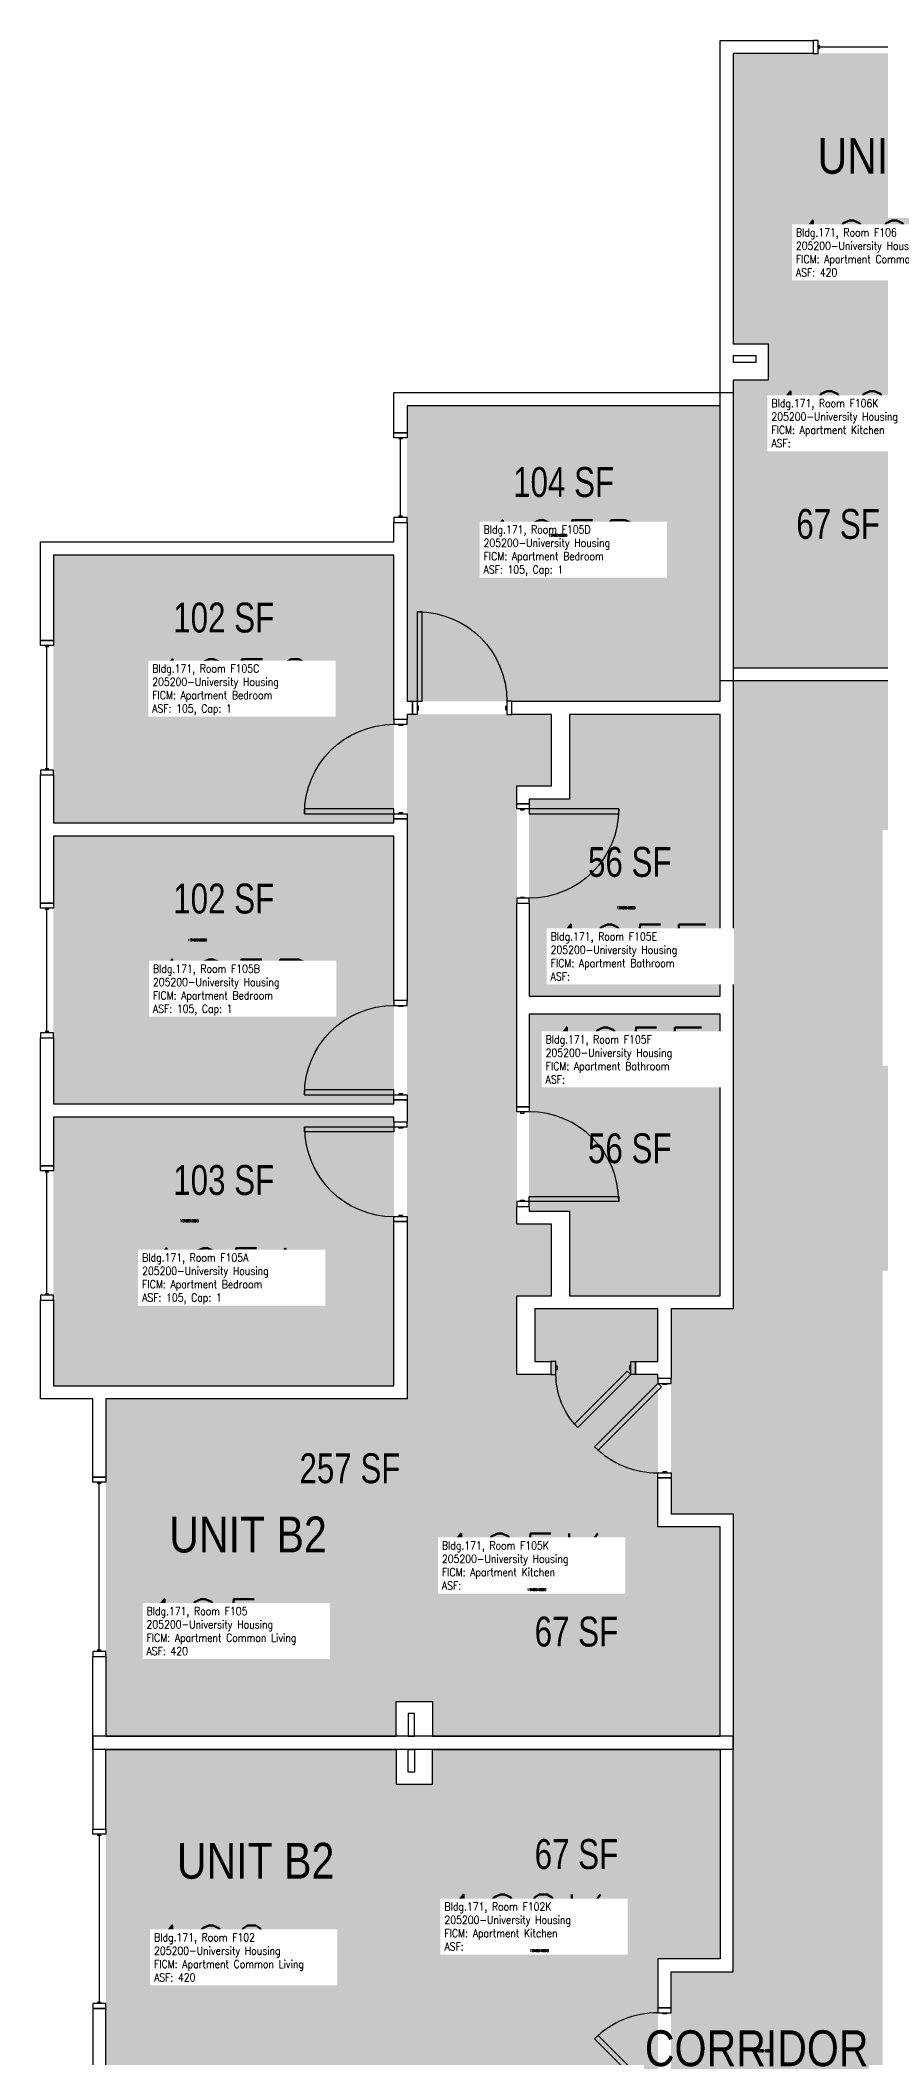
# Model space of a CAD drawing. Header units: inches. Extents: x -93 to 1642, y -75 to 1661.
# Drawn here: x -93 to 244, y 829 to 1640 of the extents above; entities that cross this region are included whole.
import ezdxf
from ezdxf.enums import TextEntityAlignment as Align

# ---------------------------------------------------------------- set-up
doc = ezdxf.new("R2010")
doc.units = ezdxf.units.IN
doc.header["$LTSCALE"] = 96
doc.header["$MEASUREMENT"] = 0
for name, color, linetype in [('A-AREA-IDEN', 1, 'Continuous'), ('A-DOOR', 2, 'Continuous'), ('A-GLAZ', 1, 'Continuous'), ('A-IDEN-RNUM', 7, 'Continuous'), ('A-IDEN-SNUM', 4, 'Continuous'), ('A-IDEN-VNUM', 4, 'Continuous'), ('A-WALL', 5, 'Continuous'), ('AREA-TEXT', 3, 'Continuous'), ('Rooms-Category-Color', 7, 'Continuous'), ('Rooms-College-Color', 7, 'Continuous'), ('Rooms-Department-Color', 7, 'Continuous'), ('Rooms-Division-Color', 7, 'Continuous'), ('Rooms-Information', 7, 'Continuous')]:
    doc.layers.add(name, color=color, linetype=linetype)
doc.styles.add('AREA', font='arial.ttf', dxfattribs={"width": 0.75, "height": 12})
doc.styles.add('ROOMSNUMBER', font='txt.shx', dxfattribs={"height": 0.03})
doc.styles.add('ROOMVNUMBER', font='simplex.shx', dxfattribs={"width": 0.85})
doc.styles.get("Standard").update_dxf_attribs({"font": 'ARIALN.TTF'})

msp = doc.modelspace()

# ---------------------------------------------------------------- hatches: boundary and pattern name
h = msp.add_hatch()
h.set_pattern_fill('ANSI31', color=256, style=0)
h.set_pattern_definition([(225, (-465.96835, 1557.48048), (-0.088388348, 0.088388348), [])])
h.paths.add_polyline_path([(117.98, 1226.01), (117.98, 1167.28), (127.19, 1167.28), (127.19, 1226.01)], flags=9)
at = {"layer": 'Rooms-Category-Color', "true_color": 0x728ef3}
for points in [[(185.12, 1634.5), (320.63, 1634.5), (320.63, 1513.5), (595.63, 1513.5), (595.63, 1455.5), (566.87, 1455.5), (566.87, 1469.37), (390.84, 1469.37), (390.84, 1455.5), (362.09, 1455.5), (362.09, 1469.37), (330.39, 1469.37), (330.39, 1455.75), (335.64, 1455.75), (335.64, 1462.12), (356.84, 1462.12), (356.84, 1412.75), (335.64, 1412.75), (335.64, 1421.75), (330.39, 1421.75), (330.39, 1412.75), (269.27, 1412.75), (269.27, 1503.25), (199.13, 1503.25), (199.13, 1517.87), (185.12, 1517.87)], [(185.12, 1503.25), (185.12, 1387.75), (269.27, 1387.75), (269.27, 1503.25)], [(179.88, 1492.99), (54.13, 1493), (54.13, 1374.25), (179.88, 1374.25)], [(-87.87, 1325.37), (-87.87, 1433), (48.88, 1433), (48.86, 1325.36), (-87.43, 1325.36)], [(-66.87, 958.5), (-66.87, 1094), (54.13, 1094), (54.13, 1369), (112.13, 1369), (112.13, 1340.25), (98.25, 1340.25), (98.25, 1164.22), (112.13, 1164.22), (112.13, 1135.47), (98.25, 1135.47), (98.25, 1103.77), (111.88, 1103.77), (111.88, 1109.02), (105.5, 1109.02), (105.5, 1130.22), (154.88, 1130.22), (154.88, 1109.02), (145.88, 1109.02), (145.88, 1103.77), (154.88, 1103.77), (154.88, 1042.64), (64.38, 1042.64), (64.38, 972.5), (49.75, 972.5), (49.75, 958.5)], [(103.13, 1334.99), (103.13, 1255.86), (179.88, 1255.86), (179.88, 1368.99), (119.38, 1369), (119.38, 1335)], [(-87.87, 1320.12), (-87.87, 1212.5), (48.86, 1212.49), (48.88, 1320.12), (-87.43, 1320.11)], [(179.88, 1248.59), (179.88, 1135.47), (119.38, 1135.47), (119.38, 1169.47), (103.13, 1169.47), (103.13, 1248.61)], [(-87.87, 1207.25), (-87.87, 1099.25), (48.88, 1099.25), (48.88, 1207.25), (-87.43, 1207.24)], [(64.38, 958.5), (179.88, 958.5), (179.88, 1042.64), (64.38, 1042.64)], [(-66.87, 953.25), (-66.87, 817.75), (54.13, 817.75), (54.13, 542.75), (112.13, 542.75), (112.13, 571.5), (98.25, 571.5), (98.25, 747.16), (112.13, 747.16), (112.13, 776.28), (98.25, 776.28), (98.25, 807.98), (111.88, 807.98), (111.88, 802.73), (105.5, 802.73), (105.5, 781.53), (154.88, 781.53), (154.88, 802.73), (145.88, 802.73), (145.88, 807.98), (154.88, 807.98), (154.88, 869.11), (64.38, 869.11), (64.38, 939.25), (49.75, 939.25), (49.75, 953.25)], [(64.38, 953.25), (179.88, 953.25), (179.88, 869.11), (64.38, 869.11)]]:
    msp.add_hatch(color=171, dxfattribs=at).paths.add_polyline_path(points)
at = {"layer": 'Rooms-Category-Color', "true_color": 0xadadad}
for points in [[(185.12, 1382.5), (274.52, 1382.5), (274.52, 1407.5), (356.84, 1407.5), (356.84, 1382.5), (685.25, 1382.5), (685.25, 1369), (693.25, 1369), (693.25, 1374), (724.88, 1374), (733.25, 1374), (733.25, 1372.5), (737.25, 1372.5), (737.25, 1477.5), (824.12, 1477.5), (824.12, 1382.5), (1192.16, 1382.5), (1192.16, 1407.5), (1274.48, 1407.5), (1274.48, 1382.5), (1363.87, 1382.5), (1363.87, 1322.5), (1138.87, 1322.5), (1138.87, 1202.75), (1051.88, 1202.75), (1051.88, 1322.5), (935.89, 1322.5), (935.89, 1286.5), (785.25, 1286.5), (785.25, 1300), (777.25, 1300), (777.25, 1295), (737.25, 1295), (737.25, 1296.5), (733.25, 1296.5), (733.25, 1286.5), (713.23, 1286.5), (622.11, 1286.5), (622.11, 1322.5), (185.12, 1322.5)], [(185.12, 211), (245.12, 211), (245.12, 332.39), (270.13, 332.39), (270.13, 414.72), (245.12, 414.72), (245.12, 1145.53), (270.13, 1145.53), (270.13, 1227.86), (245.12, 1227.86), (245.12, 1322.5), (185.12, 1322.5), (185.12, 1130.22), (160.13, 1130.22), (160.13, 1047.89), (185.12, 1047.89), (185.12, 863.86), (160.13, 863.86), (160.13, 781.53), (185.12, 781.53), (185.12, 353.5), (185.75, 353.5), (185.75, 244), (185.13, 244), (185.12, 243)]]:
    msp.add_hatch(color=253, dxfattribs=at).paths.add_polyline_path(points)
at = {"layer": 'Rooms-College-Color', "true_color": 0xadadad}
for points in [[(185.12, 1634.5), (320.63, 1634.5), (320.63, 1513.5), (595.63, 1513.5), (595.63, 1455.5), (566.87, 1455.5), (566.87, 1469.37), (390.84, 1469.37), (390.84, 1455.5), (362.09, 1455.5), (362.09, 1469.37), (330.39, 1469.37), (330.39, 1455.75), (335.64, 1455.75), (335.64, 1462.12), (356.84, 1462.12), (356.84, 1412.75), (335.64, 1412.75), (335.64, 1421.75), (330.39, 1421.75), (330.39, 1412.75), (269.27, 1412.75), (269.27, 1503.25), (199.13, 1503.25), (199.13, 1517.87), (185.12, 1517.87)], [(185.12, 1503.25), (185.12, 1387.75), (269.27, 1387.75), (269.27, 1503.25)], [(179.88, 1492.99), (54.13, 1493), (54.13, 1374.25), (179.88, 1374.25)], [(185.12, 1382.5), (274.52, 1382.5), (274.52, 1407.5), (356.84, 1407.5), (356.84, 1382.5), (685.25, 1382.5), (685.25, 1369), (693.25, 1369), (693.25, 1374), (724.88, 1374), (733.25, 1374), (733.25, 1372.5), (737.25, 1372.5), (737.25, 1477.5), (824.12, 1477.5), (824.12, 1382.5), (1192.16, 1382.5), (1192.16, 1407.5), (1274.48, 1407.5), (1274.48, 1382.5), (1363.87, 1382.5), (1363.87, 1322.5), (1138.87, 1322.5), (1138.87, 1202.75), (1051.88, 1202.75), (1051.88, 1322.5), (935.89, 1322.5), (935.89, 1286.5), (785.25, 1286.5), (785.25, 1300), (777.25, 1300), (777.25, 1295), (737.25, 1295), (737.25, 1296.5), (733.25, 1296.5), (733.25, 1286.5), (713.23, 1286.5), (622.11, 1286.5), (622.11, 1322.5), (185.12, 1322.5)], [(-87.87, 1325.37), (-87.87, 1433), (48.88, 1433), (48.86, 1325.36), (-87.43, 1325.36)], [(-66.87, 958.5), (-66.87, 1094), (54.13, 1094), (54.13, 1369), (112.13, 1369), (112.13, 1340.25), (98.25, 1340.25), (98.25, 1164.22), (112.13, 1164.22), (112.13, 1135.47), (98.25, 1135.47), (98.25, 1103.77), (111.88, 1103.77), (111.88, 1109.02), (105.5, 1109.02), (105.5, 1130.22), (154.88, 1130.22), (154.88, 1109.02), (145.88, 1109.02), (145.88, 1103.77), (154.88, 1103.77), (154.88, 1042.64), (64.38, 1042.64), (64.38, 972.5), (49.75, 972.5), (49.75, 958.5)], [(103.13, 1334.99), (103.13, 1255.86), (179.88, 1255.86), (179.88, 1368.99), (119.38, 1369), (119.38, 1335)], [(185.12, 211), (245.12, 211), (245.12, 332.39), (270.13, 332.39), (270.13, 414.72), (245.12, 414.72), (245.12, 1145.53), (270.13, 1145.53), (270.13, 1227.86), (245.12, 1227.86), (245.12, 1322.5), (185.12, 1322.5), (185.12, 1130.22), (160.13, 1130.22), (160.13, 1047.89), (185.12, 1047.89), (185.12, 863.86), (160.13, 863.86), (160.13, 781.53), (185.12, 781.53), (185.12, 353.5), (185.75, 353.5), (185.75, 244), (185.13, 244), (185.12, 243)], [(-87.87, 1320.12), (-87.87, 1212.5), (48.86, 1212.49), (48.88, 1320.12), (-87.43, 1320.11)], [(179.88, 1248.59), (179.88, 1135.47), (119.38, 1135.47), (119.38, 1169.47), (103.13, 1169.47), (103.13, 1248.61)], [(-87.87, 1207.25), (-87.87, 1099.25), (48.88, 1099.25), (48.88, 1207.25), (-87.43, 1207.24)], [(64.38, 958.5), (179.88, 958.5), (179.88, 1042.64), (64.38, 1042.64)], [(-66.87, 953.25), (-66.87, 817.75), (54.13, 817.75), (54.13, 542.75), (112.13, 542.75), (112.13, 571.5), (98.25, 571.5), (98.25, 747.16), (112.13, 747.16), (112.13, 776.28), (98.25, 776.28), (98.25, 807.98), (111.88, 807.98), (111.88, 802.73), (105.5, 802.73), (105.5, 781.53), (154.88, 781.53), (154.88, 802.73), (145.88, 802.73), (145.88, 807.98), (154.88, 807.98), (154.88, 869.11), (64.38, 869.11), (64.38, 939.25), (49.75, 939.25), (49.75, 953.25)], [(64.38, 953.25), (179.88, 953.25), (179.88, 869.11), (64.38, 869.11)]]:
    msp.add_hatch(color=253, dxfattribs=at).paths.add_polyline_path(points)
at = {"layer": 'Rooms-Department-Color', "true_color": 0x604aed}
for points in [[(185.12, 1634.5), (320.63, 1634.5), (320.63, 1513.5), (595.63, 1513.5), (595.63, 1455.5), (566.87, 1455.5), (566.87, 1469.37), (390.84, 1469.37), (390.84, 1455.5), (362.09, 1455.5), (362.09, 1469.37), (330.39, 1469.37), (330.39, 1455.75), (335.64, 1455.75), (335.64, 1462.12), (356.84, 1462.12), (356.84, 1412.75), (335.64, 1412.75), (335.64, 1421.75), (330.39, 1421.75), (330.39, 1412.75), (269.27, 1412.75), (269.27, 1503.25), (199.13, 1503.25), (199.13, 1517.87), (185.12, 1517.87)], [(185.12, 1503.25), (185.12, 1387.75), (269.27, 1387.75), (269.27, 1503.25)], [(179.88, 1492.99), (54.13, 1493), (54.13, 1374.25), (179.88, 1374.25)], [(-87.87, 1325.37), (-87.87, 1433), (48.88, 1433), (48.86, 1325.36), (-87.43, 1325.36)], [(-66.87, 958.5), (-66.87, 1094), (54.13, 1094), (54.13, 1369), (112.13, 1369), (112.13, 1340.25), (98.25, 1340.25), (98.25, 1164.22), (112.13, 1164.22), (112.13, 1135.47), (98.25, 1135.47), (98.25, 1103.77), (111.88, 1103.77), (111.88, 1109.02), (105.5, 1109.02), (105.5, 1130.22), (154.88, 1130.22), (154.88, 1109.02), (145.88, 1109.02), (145.88, 1103.77), (154.88, 1103.77), (154.88, 1042.64), (64.38, 1042.64), (64.38, 972.5), (49.75, 972.5), (49.75, 958.5)], [(103.13, 1334.99), (103.13, 1255.86), (179.88, 1255.86), (179.88, 1368.99), (119.38, 1369), (119.38, 1335)], [(-87.87, 1320.12), (-87.87, 1212.5), (48.86, 1212.49), (48.88, 1320.12), (-87.43, 1320.11)], [(179.88, 1248.59), (179.88, 1135.47), (119.38, 1135.47), (119.38, 1169.47), (103.13, 1169.47), (103.13, 1248.61)], [(-87.87, 1207.25), (-87.87, 1099.25), (48.88, 1099.25), (48.88, 1207.25), (-87.43, 1207.24)], [(64.38, 958.5), (179.88, 958.5), (179.88, 1042.64), (64.38, 1042.64)], [(-66.87, 953.25), (-66.87, 817.75), (54.13, 817.75), (54.13, 542.75), (112.13, 542.75), (112.13, 571.5), (98.25, 571.5), (98.25, 747.16), (112.13, 747.16), (112.13, 776.28), (98.25, 776.28), (98.25, 807.98), (111.88, 807.98), (111.88, 802.73), (105.5, 802.73), (105.5, 781.53), (154.88, 781.53), (154.88, 802.73), (145.88, 802.73), (145.88, 807.98), (154.88, 807.98), (154.88, 869.11), (64.38, 869.11), (64.38, 939.25), (49.75, 939.25), (49.75, 953.25)], [(64.38, 953.25), (179.88, 953.25), (179.88, 869.11), (64.38, 869.11)]]:
    msp.add_hatch(color=173, dxfattribs=at).paths.add_polyline_path(points)
at = {"layer": 'Rooms-Department-Color', "true_color": 0xacacac}
for points in [[(185.12, 1382.5), (274.52, 1382.5), (274.52, 1407.5), (356.84, 1407.5), (356.84, 1382.5), (685.25, 1382.5), (685.25, 1369), (693.25, 1369), (693.25, 1374), (724.88, 1374), (733.25, 1374), (733.25, 1372.5), (737.25, 1372.5), (737.25, 1477.5), (824.12, 1477.5), (824.12, 1382.5), (1192.16, 1382.5), (1192.16, 1407.5), (1274.48, 1407.5), (1274.48, 1382.5), (1363.87, 1382.5), (1363.87, 1322.5), (1138.87, 1322.5), (1138.87, 1202.75), (1051.88, 1202.75), (1051.88, 1322.5), (935.89, 1322.5), (935.89, 1286.5), (785.25, 1286.5), (785.25, 1300), (777.25, 1300), (777.25, 1295), (737.25, 1295), (737.25, 1296.5), (733.25, 1296.5), (733.25, 1286.5), (713.23, 1286.5), (622.11, 1286.5), (622.11, 1322.5), (185.12, 1322.5)], [(185.12, 211), (245.12, 211), (245.12, 332.39), (270.13, 332.39), (270.13, 414.72), (245.12, 414.72), (245.12, 1145.53), (270.13, 1145.53), (270.13, 1227.86), (245.12, 1227.86), (245.12, 1322.5), (185.12, 1322.5), (185.12, 1130.22), (160.13, 1130.22), (160.13, 1047.89), (185.12, 1047.89), (185.12, 863.86), (160.13, 863.86), (160.13, 781.53), (185.12, 781.53), (185.12, 353.5), (185.75, 353.5), (185.75, 244), (185.13, 244), (185.12, 243)]]:
    msp.add_hatch(color=253, dxfattribs=at).paths.add_polyline_path(points)
at = {"layer": 'Rooms-Division-Color', "true_color": 0x604aed}
for points in [[(185.12, 1634.5), (320.63, 1634.5), (320.63, 1513.5), (595.63, 1513.5), (595.63, 1455.5), (566.87, 1455.5), (566.87, 1469.37), (390.84, 1469.37), (390.84, 1455.5), (362.09, 1455.5), (362.09, 1469.37), (330.39, 1469.37), (330.39, 1455.75), (335.64, 1455.75), (335.64, 1462.12), (356.84, 1462.12), (356.84, 1412.75), (335.64, 1412.75), (335.64, 1421.75), (330.39, 1421.75), (330.39, 1412.75), (269.27, 1412.75), (269.27, 1503.25), (199.13, 1503.25), (199.13, 1517.87), (185.12, 1517.87)], [(185.12, 1503.25), (185.12, 1387.75), (269.27, 1387.75), (269.27, 1503.25)], [(179.88, 1492.99), (54.13, 1493), (54.13, 1374.25), (179.88, 1374.25)], [(-87.87, 1325.37), (-87.87, 1433), (48.88, 1433), (48.86, 1325.36), (-87.43, 1325.36)], [(-66.87, 958.5), (-66.87, 1094), (54.13, 1094), (54.13, 1369), (112.13, 1369), (112.13, 1340.25), (98.25, 1340.25), (98.25, 1164.22), (112.13, 1164.22), (112.13, 1135.47), (98.25, 1135.47), (98.25, 1103.77), (111.88, 1103.77), (111.88, 1109.02), (105.5, 1109.02), (105.5, 1130.22), (154.88, 1130.22), (154.88, 1109.02), (145.88, 1109.02), (145.88, 1103.77), (154.88, 1103.77), (154.88, 1042.64), (64.38, 1042.64), (64.38, 972.5), (49.75, 972.5), (49.75, 958.5)], [(103.13, 1334.99), (103.13, 1255.86), (179.88, 1255.86), (179.88, 1368.99), (119.38, 1369), (119.38, 1335)], [(-87.87, 1320.12), (-87.87, 1212.5), (48.86, 1212.49), (48.88, 1320.12), (-87.43, 1320.11)], [(179.88, 1248.59), (179.88, 1135.47), (119.38, 1135.47), (119.38, 1169.47), (103.13, 1169.47), (103.13, 1248.61)], [(-87.87, 1207.25), (-87.87, 1099.25), (48.88, 1099.25), (48.88, 1207.25), (-87.43, 1207.24)], [(64.38, 958.5), (179.88, 958.5), (179.88, 1042.64), (64.38, 1042.64)], [(-66.87, 953.25), (-66.87, 817.75), (54.13, 817.75), (54.13, 542.75), (112.13, 542.75), (112.13, 571.5), (98.25, 571.5), (98.25, 747.16), (112.13, 747.16), (112.13, 776.28), (98.25, 776.28), (98.25, 807.98), (111.88, 807.98), (111.88, 802.73), (105.5, 802.73), (105.5, 781.53), (154.88, 781.53), (154.88, 802.73), (145.88, 802.73), (145.88, 807.98), (154.88, 807.98), (154.88, 869.11), (64.38, 869.11), (64.38, 939.25), (49.75, 939.25), (49.75, 953.25)], [(64.38, 953.25), (179.88, 953.25), (179.88, 869.11), (64.38, 869.11)]]:
    msp.add_hatch(color=173, dxfattribs=at).paths.add_polyline_path(points)
at = {"layer": 'Rooms-Division-Color', "true_color": 0xadadad}
for points in [[(185.12, 1382.5), (274.52, 1382.5), (274.52, 1407.5), (356.84, 1407.5), (356.84, 1382.5), (685.25, 1382.5), (685.25, 1369), (693.25, 1369), (693.25, 1374), (724.88, 1374), (733.25, 1374), (733.25, 1372.5), (737.25, 1372.5), (737.25, 1477.5), (824.12, 1477.5), (824.12, 1382.5), (1192.16, 1382.5), (1192.16, 1407.5), (1274.48, 1407.5), (1274.48, 1382.5), (1363.87, 1382.5), (1363.87, 1322.5), (1138.87, 1322.5), (1138.87, 1202.75), (1051.88, 1202.75), (1051.88, 1322.5), (935.89, 1322.5), (935.89, 1286.5), (785.25, 1286.5), (785.25, 1300), (777.25, 1300), (777.25, 1295), (737.25, 1295), (737.25, 1296.5), (733.25, 1296.5), (733.25, 1286.5), (713.23, 1286.5), (622.11, 1286.5), (622.11, 1322.5), (185.12, 1322.5)], [(185.12, 211), (245.12, 211), (245.12, 332.39), (270.13, 332.39), (270.13, 414.72), (245.12, 414.72), (245.12, 1145.53), (270.13, 1145.53), (270.13, 1227.86), (245.12, 1227.86), (245.12, 1322.5), (185.12, 1322.5), (185.12, 1130.22), (160.13, 1130.22), (160.13, 1047.89), (185.12, 1047.89), (185.12, 863.86), (160.13, 863.86), (160.13, 781.53), (185.12, 781.53), (185.12, 353.5), (185.75, 353.5), (185.75, 244), (185.13, 244), (185.12, 243)]]:
    msp.add_hatch(color=253, dxfattribs=at).paths.add_polyline_path(points)

# ---------------------------------------------------------------- linework, layer by layer
at = {"layer": 'A-DOOR'}
for points in [[(58.25, 1374.25), (60.25, 1374.25), (60.25, 1410.25), (58.25, 1410.25)], [(58.25, 1369), (56.25, 1369), (56.25, 1374.25), (58.25, 1374.25)], [(58.25, 1370.75), (58.75, 1370.75), (58.75, 1372.25), (58.25, 1372.25)], [(94.25, 1370.75), (93.75, 1370.75), (93.75, 1372.25), (94.25, 1372.25)], [(94.25, 1369), (96.25, 1369), (96.25, 1374.25), (94.25, 1374.25)], [(54.13, 1365), (54.13, 1367), (48.88, 1367), (48.88, 1365)], [(52.38, 1365), (52.38, 1364.5), (50.88, 1364.5), (50.88, 1365)], [(48.88, 1329), (48.88, 1331), (12.88, 1331), (12.88, 1329)], [(54.13, 1329), (54.13, 1327), (48.88, 1327), (48.88, 1329)], [(52.38, 1329), (52.38, 1329.5), (50.88, 1329.5), (50.88, 1329)], [(98.25, 1331.11), (98.25, 1333.11), (103.13, 1333.11), (103.13, 1331.11)], [(99.63, 1331.11), (99.63, 1330.61), (101.13, 1330.61), (101.13, 1331.11)], [(103.13, 1331.11), (103.13, 1329.11), (139.13, 1329.11), (139.13, 1331.11)], [(98.25, 1295.11), (98.25, 1293.11), (103.13, 1293.11), (103.13, 1295.11)], [(99.63, 1295.11), (99.63, 1295.61), (101.13, 1295.61), (101.13, 1295.11)], [(54.13, 1252.12), (54.13, 1254.12), (48.88, 1254.12), (48.88, 1252.12)], [(52.38, 1252.12), (52.38, 1251.62), (50.88, 1251.62), (50.88, 1252.12)], [(48.88, 1216.12), (48.88, 1218.12), (12.88, 1218.12), (12.88, 1216.12)], [(54.13, 1216.12), (54.13, 1214.12), (48.88, 1214.12), (48.88, 1216.12)], [(52.38, 1216.12), (52.38, 1216.62), (50.88, 1216.62), (50.88, 1216.12)], [(98.25, 1209.36), (98.25, 1211.36), (103.13, 1211.36), (103.13, 1209.36)], [(99.63, 1209.36), (99.63, 1208.86), (101.13, 1208.86), (101.13, 1209.36)], [(48.88, 1203.25), (48.88, 1201.25), (12.88, 1201.25), (12.88, 1203.25)], [(54.13, 1203.25), (54.13, 1205.25), (48.88, 1205.25), (48.88, 1203.25)], [(52.38, 1203.25), (52.38, 1202.75), (50.88, 1202.75), (50.88, 1203.25)], [(103.13, 1173.36), (103.13, 1175.36), (139.13, 1175.36), (139.13, 1173.36)], [(54.13, 1167.25), (54.13, 1165.25), (48.88, 1165.25), (48.88, 1167.25)], [(52.38, 1167.25), (52.38, 1167.75), (50.88, 1167.75), (50.88, 1167.25)], [(98.25, 1173.36), (98.25, 1171.36), (103.13, 1171.36), (103.13, 1173.36)], [(99.63, 1173.36), (99.63, 1173.86), (101.13, 1173.86), (101.13, 1173.36)], [(113.92, 1109.02), (111.92, 1109.02), (111.92, 1103.77), (113.92, 1103.77)], [(113.92, 1107.27), (114.42, 1107.27), (114.42, 1105.77), (113.92, 1105.77)], [(143.92, 1103.77), (142.51, 1105.18), (121.3, 1083.97), (122.71, 1082.55)], [(143.92, 1107.27), (143.42, 1107.27), (143.42, 1105.77), (143.92, 1105.77)], [(143.92, 1109.02), (145.92, 1109.02), (145.92, 1103.77), (143.92, 1103.77)], [(160.13, 1100.28), (160.13, 1102.28), (154.88, 1102.28), (154.88, 1100.28)], [(154.88, 1100.28), (156.29, 1098.87), (130.83, 1073.41), (129.42, 1074.82)], [(158.38, 1100.28), (158.38, 1099.78), (156.88, 1099.78), (156.88, 1100.28)], [(160.13, 1064.28), (160.13, 1062.28), (154.88, 1062.28), (154.88, 1064.28)], [(158.38, 1064.28), (158.38, 1064.78), (156.88, 1064.78), (156.88, 1064.28)], [(160.13, 847.47), (160.13, 849.47), (154.88, 849.47), (154.88, 847.47)], [(158.38, 847.47), (158.38, 846.97), (156.88, 846.97), (156.88, 847.47)], [(154.88, 811.47), (156.29, 812.88), (130.83, 838.34), (129.42, 836.92)]]:
    msp.add_lwpolyline(points, close=True, dxfattribs=at)
at = {"layer": 'A-DOOR', "extrusion": (0, 0, -1)}
for centre, radius, start, end in [((-58.25, 1374.25), 36, 90, 180), ((-48.88, 1329), 36, 0, 90), ((-103.13, 1331.11), 36, 180, 270), ((-48.88, 1216.12), 36, 0, 90), ((-143.92, 1103.77), 30, 315, 0)]:
    msp.add_arc(centre, radius, start, end, dxfattribs=at)
at = {"layer": 'A-DOOR'}
for centre, start, end in [((103.13, 1173.36), 0, 90), ((48.88, 1203.25), 180, 270), ((154.88, 1100.28), 225, 270), ((154.88, 811.47), 90, 135)]:
    msp.add_arc(centre, 36, start, end, dxfattribs=at)
at = {"layer": 'A-GLAZ'}
for p, q in [((219.74, 1636.37), (219.74, 1637.87)), ((219.74, 1637.12), (286.74, 1637.12)), ((52.25, 1479.62), (50.75, 1479.62)), ((51.5, 1448.62), (51.5, 1479.62)), ((52.25, 1448.62), (50.75, 1448.62)), ((-89.75, 1396.15), (-91.25, 1396.15)), ((-90.5, 1347.15), (-90.5, 1396.15)), ((-89.75, 1347.15), (-91.25, 1347.15)), ((-89.75, 1290.62), (-91.25, 1290.62)), ((-90.5, 1241.62), (-90.5, 1290.62)), ((-89.75, 1241.62), (-91.25, 1241.62)), ((-89.75, 1185.15), (-91.25, 1185.15)), ((-90.5, 1136.15), (-90.5, 1185.15)), ((-89.75, 1136.15), (-91.25, 1136.15)), ((-68.75, 1060.11), (-70.25, 1060.11)), ((-69.5, 993.11), (-69.5, 1060.11)), ((-68.75, 993.11), (-70.25, 993.11)), ((-68.75, 918.63), (-70.25, 918.63)), ((-69.5, 918.63), (-69.5, 851.63)), ((-68.75, 851.63), (-70.25, 851.63))]:
    msp.add_line(p, q, dxfattribs=at)
for points in [[(219.24, 1639.75), (217.24, 1639.75), (217.24, 1634.5), (219.24, 1634.5)], [(48.88, 1480.12), (48.88, 1482.12), (54.13, 1482.12), (54.13, 1480.12)], [(48.88, 1448.12), (48.88, 1446.12), (54.13, 1446.12), (54.13, 1448.12)], [(-93.12, 1396.65), (-93.12, 1398.65), (-87.87, 1398.65), (-87.87, 1396.65)], [(-93.12, 1346.65), (-93.12, 1344.65), (-87.87, 1344.65), (-87.87, 1346.65)], [(-93.12, 1291.12), (-93.12, 1293.12), (-87.87, 1293.12), (-87.87, 1291.12)], [(-93.12, 1241.12), (-93.12, 1239.12), (-87.87, 1239.12), (-87.87, 1241.12)], [(-93.12, 1185.65), (-93.12, 1187.65), (-87.87, 1187.65), (-87.87, 1185.65)], [(-93.12, 1135.65), (-93.12, 1133.65), (-87.87, 1133.65), (-87.87, 1135.65)], [(-72.12, 1060.61), (-72.12, 1062.61), (-66.87, 1062.61), (-66.87, 1060.61)], [(-72.12, 992.61), (-72.12, 990.61), (-66.87, 990.61), (-66.87, 992.61)], [(-72.12, 919.13), (-72.12, 921.13), (-66.87, 921.13), (-66.87, 919.13)], [(-72.12, 851.13), (-72.12, 849.13), (-66.87, 849.13), (-66.87, 851.13)]]:
    msp.add_lwpolyline(points, close=True, dxfattribs=at)
at = {"layer": 'A-WALL'}
for p, q in [((179.88, 1639.75), (217.24, 1639.75)), ((179.88, 1382.5), (179.88, 1639.75)), ((217.24, 1639.75), (217.24, 1634.5)), ((217.24, 1634.5), (185.12, 1634.5)), ((185.12, 1634.5), (185.12, 1517.87)), ((185.12, 1517.87), (199.13, 1517.87)), ((199.13, 1517.87), (199.13, 1503.25)), ((185.12, 1513), (185.12, 1510.5)), ((194.25, 1513), (185.12, 1513)), ((185.12, 1510.5), (194.25, 1510.5)), ((194.25, 1510.5), (194.25, 1513)), ((185.12, 1503.25), (185.12, 1387.75)), ((199.13, 1503.25), (185.12, 1503.25)), ((48.88, 1482.12), (48.88, 1498.25)), ((48.88, 1498.25), (185.12, 1498.25)), ((54.13, 1493), (54.13, 1482.12)), ((179.88, 1493), (54.13, 1493)), ((179.88, 1374.25), (179.88, 1493)), ((185.12, 1498.25), (185.12, 1369.62)), ((54.13, 1482.12), (48.88, 1482.12)), ((48.88, 1438.25), (48.88, 1446.12)), ((48.88, 1446.12), (54.13, 1446.12)), ((54.13, 1446.12), (54.13, 1437.62)), ((-93.12, 1438.25), (48.88, 1438.25)), ((-93.12, 1398.65), (-93.12, 1438.25)), ((54.13, 1437.62), (54.13, 1374.25)), ((48.88, 1433), (-87.87, 1433)), ((-87.87, 1433), (-87.87, 1398.65)), ((48.88, 1367), (48.88, 1433)), ((-87.87, 1398.65), (-93.12, 1398.65)), ((185.12, 1387.75), (269.27, 1387.75)), ((274.52, 1382.5), (179.88, 1382.5)), ((54.13, 1374.25), (56.25, 1374.25)), ((56.25, 1374.25), (56.25, 1369)), ((96.25, 1369), (96.25, 1374.25)), ((96.25, 1374.25), (98.88, 1374.25)), ((98.88, 1374.25), (179.88, 1374.25)), ((185.12, 1369.62), (185.12, 1130.22)), ((54.13, 1367), (48.88, 1367)), ((54.13, 1369), (54.13, 1367)), ((56.25, 1369), (54.13, 1369)), ((98.88, 1369), (96.25, 1369)), ((112.13, 1369), (98.88, 1369)), ((112.13, 1340.25), (112.13, 1369)), ((179.88, 1369), (119.38, 1369)), ((119.38, 1369), (119.38, 1335)), ((179.88, 1255.86), (179.88, 1369)), ((-93.12, 1344.65), (-87.87, 1344.65)), ((-93.12, 1293.12), (-93.12, 1344.65)), ((-87.87, 1344.65), (-87.87, 1325.37)), ((98.25, 1333.11), (98.25, 1340.25)), ((98.25, 1340.25), (112.13, 1340.25)), ((103.13, 1333.11), (98.25, 1333.11)), ((103.13, 1335), (103.13, 1333.11)), ((119.38, 1335), (103.13, 1335)), ((-87.87, 1325.37), (48.88, 1325.37)), ((48.88, 1325.37), (48.88, 1327)), ((48.88, 1327), (54.13, 1327)), ((54.13, 1327), (54.13, 1254.12)), ((48.88, 1320.12), (-87.87, 1320.12)), ((-87.87, 1320.12), (-87.87, 1293.12)), ((48.88, 1254.12), (48.88, 1320.12)), ((-87.87, 1293.12), (-93.12, 1293.12)), ((98.25, 1211.36), (98.25, 1293.11)), ((98.25, 1293.11), (103.13, 1293.11)), ((103.13, 1293.11), (103.13, 1255.86)), ((54.13, 1254.12), (48.88, 1254.12)), ((103.13, 1255.86), (179.88, 1255.86)), ((103.13, 1248.61), (103.13, 1211.36)), ((179.88, 1248.61), (103.13, 1248.61)), ((179.88, 1135.47), (179.88, 1248.61)), ((-93.12, 1187.65), (-93.12, 1239.12)), ((-93.12, 1239.12), (-87.87, 1239.12)), ((-87.87, 1239.12), (-87.87, 1212.5)), ((-87.87, 1212.5), (48.88, 1212.5)), ((48.88, 1212.5), (48.88, 1214.12)), ((48.88, 1214.12), (54.13, 1214.12)), ((54.13, 1214.12), (54.13, 1205.25)), ((103.13, 1211.36), (98.25, 1211.36)), ((-87.87, 1207.25), (-87.87, 1187.65)), ((48.88, 1207.25), (-87.87, 1207.25)), ((48.88, 1205.25), (48.88, 1207.25)), ((54.13, 1205.25), (48.88, 1205.25)), ((-87.87, 1187.65), (-93.12, 1187.65)), ((98.25, 1164.22), (98.25, 1171.36)), ((98.25, 1171.36), (103.13, 1171.36)), ((103.13, 1171.36), (103.13, 1169.47)), ((103.13, 1169.47), (119.38, 1169.47)), ((119.38, 1169.47), (119.38, 1135.47)), ((48.88, 1099.25), (48.88, 1165.25)), ((48.88, 1165.25), (54.13, 1165.25)), ((54.13, 1165.25), (54.13, 1094)), ((112.13, 1164.22), (98.25, 1164.22)), ((112.13, 1135.47), (112.13, 1164.22)), ((98.25, 1103.77), (98.25, 1135.47)), ((98.25, 1135.47), (112.13, 1135.47)), ((119.38, 1135.47), (179.88, 1135.47)), ((-93.12, 1094), (-93.12, 1133.65)), ((-93.12, 1133.65), (-87.87, 1133.65)), ((-87.87, 1133.65), (-87.87, 1099.25)), ((105.5, 1130.22), (105.5, 1109.02)), ((154.88, 1130.22), (105.5, 1130.22)), ((154.88, 1109.02), (154.88, 1130.22)), ((160.13, 1130.22), (160.13, 1102.28)), ((185.12, 1130.22), (160.13, 1130.22)), ((111.92, 1103.77), (98.25, 1103.77)), ((105.5, 1109.02), (111.92, 1109.02)), ((111.92, 1109.02), (111.92, 1103.77)), ((145.92, 1103.77), (145.92, 1109.02)), ((145.92, 1109.02), (154.88, 1109.02)), ((154.88, 1103.77), (145.92, 1103.77)), ((154.88, 1102.28), (154.88, 1103.77)), ((160.13, 1102.28), (154.88, 1102.28)), ((-72.12, 1094), (-93.12, 1094)), ((-87.87, 1099.25), (48.88, 1099.25)), ((-72.12, 1062.61), (-72.12, 1094)), ((54.13, 1094), (-66.87, 1094)), ((-66.87, 1094), (-66.87, 1062.61)), ((-66.87, 1062.61), (-72.12, 1062.61)), ((154.88, 1042.64), (154.88, 1062.28)), ((154.88, 1062.28), (160.13, 1062.28)), ((160.13, 1062.28), (160.13, 1047.89)), ((160.13, 1047.89), (185.12, 1047.89)), ((185.12, 1047.89), (185.12, 953.25)), ((179.88, 1042.64), (154.88, 1042.64)), ((179.88, 958.5), (179.88, 1042.64)), ((-72.12, 953.25), (-72.12, 990.61)), ((-72.12, 990.61), (-66.87, 990.61)), ((-66.87, 990.61), (-66.87, 958.5)), ((49.75, 972.5), (64.38, 972.5)), ((49.75, 958.5), (49.75, 972.5)), ((64.38, 972.5), (64.38, 958.5)), ((57.13, 967.62), (54.63, 967.62)), ((54.63, 967.62), (54.63, 958.5)), ((57.13, 958.5), (57.13, 967.62)), ((-72.12, 958.5), (-72.12, 921.13)), ((185.12, 958.5), (-72.12, 958.5)), ((-66.87, 958.5), (49.75, 958.5)), ((54.63, 958.5), (57.13, 958.5)), ((64.38, 958.5), (179.88, 958.5)), ((185.12, 863.86), (185.12, 958.5)), ((185.12, 953.25), (-72.12, 953.25)), ((-66.87, 921.13), (-66.87, 953.25)), ((-66.87, 953.25), (49.75, 953.25)), ((49.75, 953.25), (49.75, 939.25)), ((54.63, 953.25), (57.13, 953.25)), ((54.63, 944.12), (54.63, 953.25)), ((57.13, 953.25), (57.13, 944.12)), ((64.38, 953.25), (179.88, 953.25)), ((64.38, 939.25), (64.38, 953.25)), ((179.88, 953.25), (179.88, 869.11)), ((57.13, 944.12), (54.63, 944.12)), ((49.75, 939.25), (64.38, 939.25)), ((-72.12, 921.13), (-66.87, 921.13)), ((154.88, 869.11), (154.88, 849.47)), ((179.88, 869.11), (154.88, 869.11)), ((160.13, 849.47), (160.13, 863.86)), ((160.13, 863.86), (185.12, 863.86)), ((-72.12, 849.13), (-72.12, 817.75)), ((-66.87, 849.13), (-72.12, 849.13)), ((-66.87, 817.75), (-66.87, 849.13)), ((154.88, 849.47), (160.13, 849.47))]:
    msp.add_line(p, q, dxfattribs=at)

# ---------------------------------------------------------------- texts
at = {"layer": 'A-AREA-IDEN'}
for s, p in [('UNIT B2', (250.58, 1586.16)), ('UNIT B2', (-9.73, 1032.37)), ('UNIT B2', (-6.69, 901.3)), ('CORRIDOR', (194.52, 825.99))]:
    msp.add_text(s, height=14.4, dxfattribs=at).set_placement(p, align=Align.CENTER)
at = {"layer": 'A-IDEN-RNUM', "style": 'ROOMSNUMBER', "width": 0.85}
for s, p in [('0106-00', (229.68, 1556.95)), ('0106-K0', (218.21, 1486.79)), ('0105-D0', (114.66, 1440.92)), ('0105-C0', (-29.39, 1384.05)), ('0105-E0', (142.08, 1291.28)), ('0105-B0', (-30.04, 1278.36)), ('0105-F0', (128.57, 1231.35)), ('0105-A0', (-33.28, 1165.54)), ('0105-K0', (106.19, 1017.43)), ('0105-00', (-33.16, 1002.31)), ('0102-00', (-29.81, 870.61)), ('0102-K0', (107.21, 872.4)), ('0112-A0', (196.89, 832.18))]:
    msp.add_text(s, height=1, dxfattribs=at).set_placement(p, align=Align.MIDDLE_CENTER)
at = {"layer": 'A-IDEN-SNUM', "style": 'ROOMSNUMBER', "width": 0.85}
for s, p in [('1710F10600', (229.68, 1556.95)), ('1710F106K0', (218.21, 1486.79)), ('1710F105D0', (114.66, 1440.92)), ('1710F105C0', (-29.39, 1384.05)), ('1710F105E0', (142.08, 1291.28)), ('1710F105B0', (-30.04, 1278.36)), ('1710F105F0', (128.57, 1231.35)), ('1710F105A0', (-33.28, 1165.54)), ('1710F105K0', (106.19, 1017.43)), ('1710F10500', (-33.16, 1002.31)), ('1710F10200', (-29.81, 870.61)), ('1710F102K0', (107.21, 872.4)), ('1710F112A0', (196.89, 832.18))]:
    msp.add_text(s, height=1, dxfattribs=at).set_placement(p, align=Align.MIDDLE_CENTER)
at = {"layer": 'A-IDEN-VNUM', "style": 'ROOMVNUMBER', "width": 0.85}
for s, p in [('106', (232.58, 1556.16)), ('106K', (232.3, 1487.53)), ('105D', (116.73, 1435.75)), ('105C', (-15.87, 1379.92)), ('105E', (143.2, 1273.37)), ('105B', (-16.06, 1259.32)), ('105F', (141.19, 1232.01)), ('105A', (-19.47, 1143.29)), ('105K', (99.99, 1028.71)), ('105', (-27.73, 1002.37)), ('102K', (101.01, 883.68)), ('102', (-24.69, 871.3))]:
    msp.add_text(s, height=22.5, dxfattribs=at).set_placement(p, align=Align.MIDDLE_CENTER)
at = {"layer": 'AREA-TEXT', "style": 'AREA', "width": 0.75}
for s, p in [('104 SF', (117, 1462.33)), ('67 SF', (227.2, 1445.5)), ('102 SF', (-19.5, 1407.89)), ('56 SF', (143.56, 1309.74)), ('102 SF', (-19.5, 1295.01)), ('56 SF', (143.55, 1194.72)), ('103 SF', (-19.5, 1181.95)), ('257 SF', (31.19, 1066.17)), ('67 SF', (122.13, 1000.57)), ('67 SF', (122.13, 911.18))]:
    msp.add_text(s, height=12, dxfattribs=at).set_placement(p, align=Align.MIDDLE_CENTER)

# ---------------------------------------------------------------- next in the draw order: texts
at = {"layer": 'Rooms-Information', "char_height": 3.2143, "width": 72, "attachment_point": 7, "style": 'ROOMVNUMBER', "bg_fill": 3, "box_fill_scale": 1.5, "bg_fill_color": 256, "bg_fill_true_color": 13158600, "bg_fill_transparency": 0}
for s, insert in [('Bldg.171, Room F106^M^J205200-University Housing^M^JFICM: Apartment Common Living^M^JASF: 420', (210.26, 1544.91)), ('Bldg.171, Room F106K^M^J205200-University Housing^M^JFICM: Apartment Kitchen^M^JASF: ', (200.43, 1476.28)), ('Bldg.171, Room F105D^M^J205200-University Housing^M^JFICM: Apartment Bedroom^M^JASF: 105, Cap: 1', (84.85, 1424.5)), ('Bldg.171, Room F105C^M^J205200-University Housing^M^JFICM: Apartment Bedroom^M^JASF: 105, Cap: 1', (-48.2, 1368.67)), ('Bldg.171, Room F105E^M^J205200-University Housing^M^JFICM: Apartment Bathroom^M^JASF: ', (111.78, 1262.12)), ('Bldg.171, Room F105B^M^J205200-University Housing^M^JFICM: Apartment Bedroom^M^JASF: 105, Cap: 1', (-47.94, 1248.07)), ('Bldg.171, Room F105F^M^J205200-University Housing^M^JFICM: Apartment Bathroom^M^JASF: ', (109.77, 1220.76)), ('Bldg.171, Room F105A^M^J205200-University Housing^M^JFICM: Apartment Bedroom^M^JASF: 105, Cap: 1', (-52.25, 1132.04)), ('Bldg.171, Room F105K^M^J205200-University Housing^M^JFICM: Apartment Kitchen^M^JASF: ', (68.12, 1017.46)), ('Bldg.171, Room F105^M^J205200-University Housing^M^JFICM: Apartment Common Living^M^JASF: 420', (-50.49, 991.12)), ('Bldg.171, Room F102K^M^J205200-University Housing^M^JFICM: Apartment Kitchen^M^JASF: ', (69.13, 872.43)), ('Bldg.171, Room F102^M^J205200-University Housing^M^JFICM: Apartment Common Living^M^JASF: 420', (-47.46, 860.05))]:
    msp.add_mtext(s, dxfattribs=dict(at, insert=insert))

doc.saveas('drawing.dxf')
